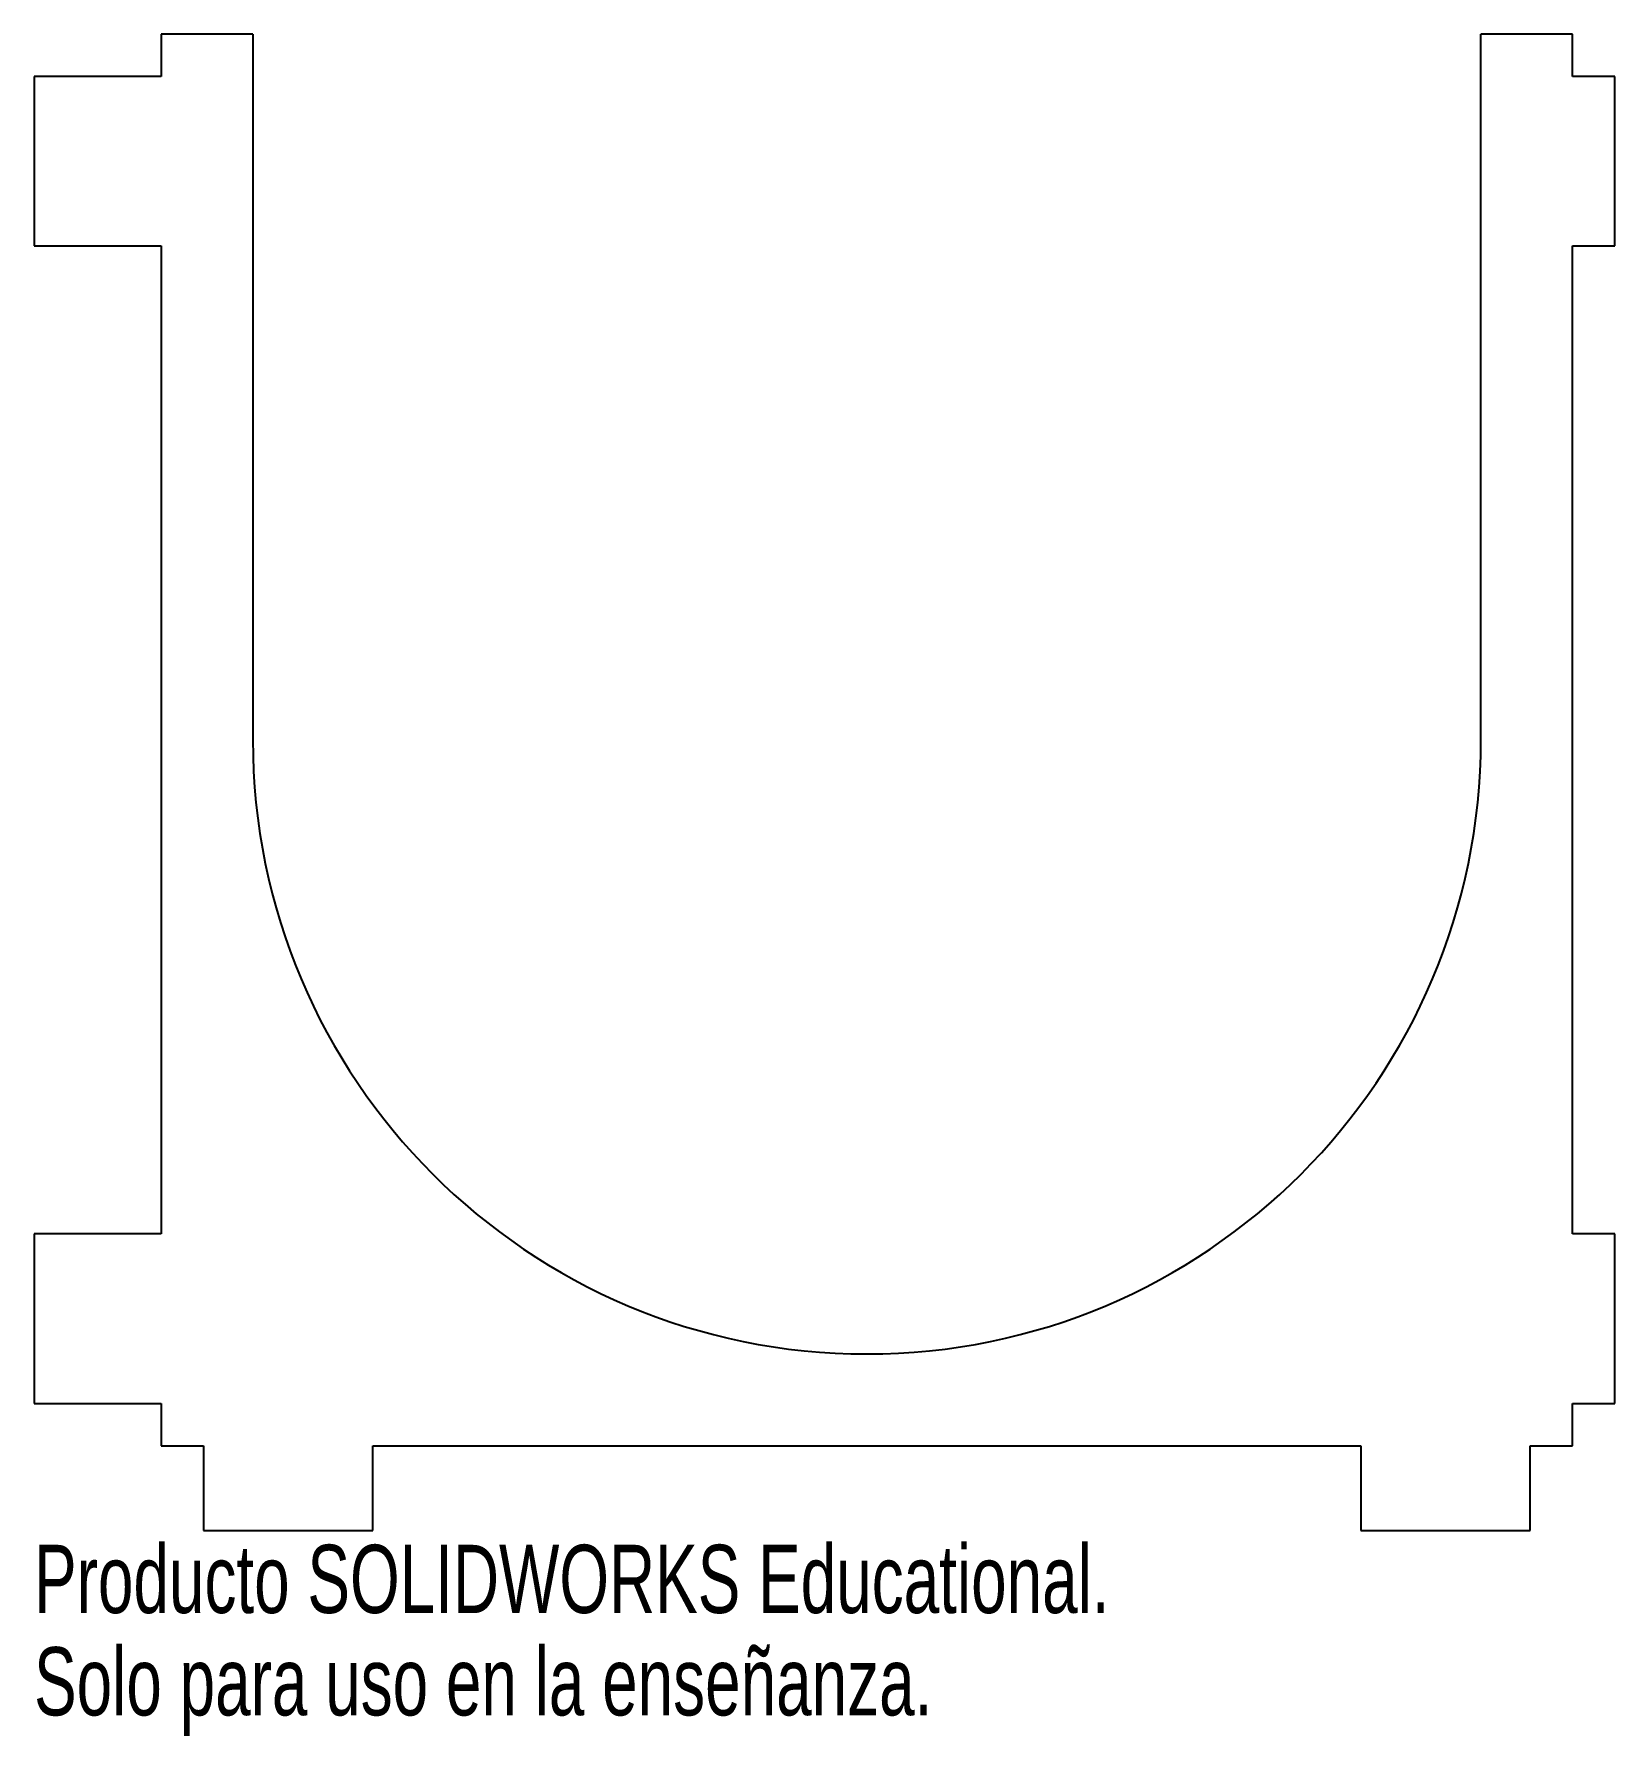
# Model space of a CAD drawing. Header units: millimetres. Extents: x -59 to 53, y -71 to 50.
import ezdxf

# ---------------------------------------------------------------- set-up
doc = ezdxf.new("R2010")
doc.units = ezdxf.units.MM
doc.styles.add('SLDTEXTSTYLE0', font='TXT', dxfattribs={"width": 0.7})

msp = doc.modelspace()

# ---------------------------------------------------------------- linework, layer by layer
at = {"color": 7, "linetype": 'Continuous', "lineweight": 25}
for p, q in [((-50, 50), (-50, 47)), ((-43.5, 50), (-50, 50)), ((-43.5, 50), (-43.5, 0)), ((43.5, 0), (43.5, 50)), ((50, 50), (43.5, 50)), ((50, 47), (50, 50)), ((-59, 47), (-59, 35)), ((-50, 47), (-59, 47)), ((53, 47), (50, 47)), ((53, 35), (53, 47)), ((-59, 35), (-50, 35)), ((-50, 35), (-50, -35)), ((50, 35), (53, 35)), ((50, -35), (50, 35)), ((-59, -35), (-59, -47)), ((-50, -35), (-59, -35)), ((53, -35), (50, -35)), ((53, -47), (53, -35)), ((-59, -47), (-50, -47)), ((-50, -47), (-50, -50)), ((50, -47), (53, -47)), ((50, -50), (50, -47)), ((-50, -50), (-47, -50)), ((-47, -50), (-47, -56)), ((-35, -56), (-35, -50)), ((-35, -50), (35, -50)), ((35, -50), (35, -56)), ((47, -56), (47, -50)), ((47, -50), (50, -50)), ((-47, -56), (-35, -56)), ((35, -56), (47, -56))]:
    msp.add_line(p, q, dxfattribs=at)
msp.add_arc((0, 0), 43.5, 180, 0, dxfattribs=at)

# ---------------------------------------------------------------- texts
at = {"color": 7, "linetype": 'Continuous', "char_height": 4.8336, "attachment_point": 1, "style": 'SLDTEXTSTYLE0'}
for s, insert in [('Producto SOLIDWORKS Educational.', (-59, -57.02)), ('Solo para uso en la enseñanza.', (-59, -64.27))]:
    msp.add_mtext(s, dxfattribs=dict(at, insert=insert))

doc.saveas('drawing.dxf')
